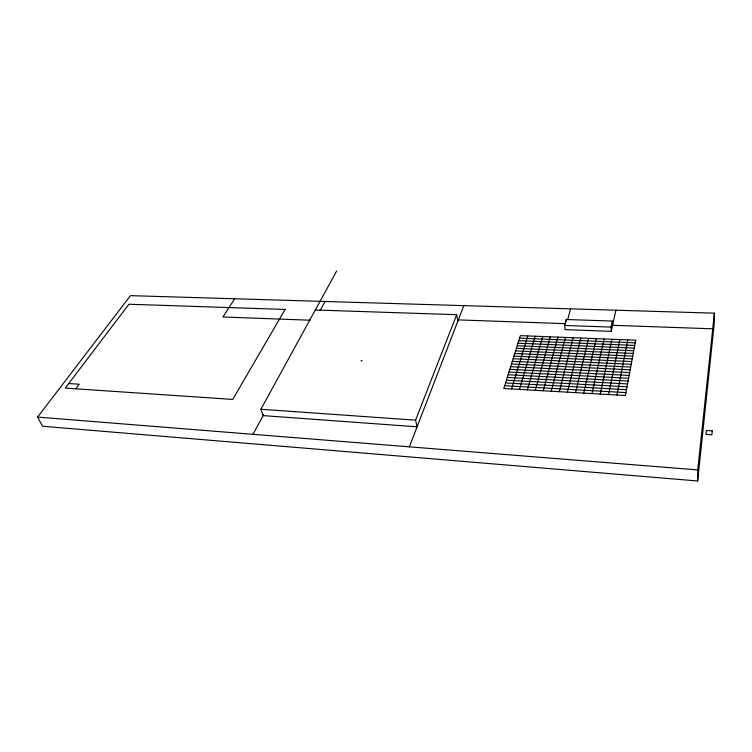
<?xml version="1.0" encoding="UTF-8"?>
<svg xmlns="http://www.w3.org/2000/svg" width="752" height="752" viewBox="0 0 752 752"><rect width="100%" height="100%" fill="white"/><g stroke="black" fill="none" stroke-linecap="round" stroke-linejoin="round"><path stroke-width="1.13" d="M697.668 480.979L697.743 469.915L714.4 313.17L130.463 295.639L37.6 417.087L42.535 426.252L697.668 480.979L714.203 323.896L714.4 313.17M616.95 395.026L627.76 339.895M608.584 394.537L619.827 339.575M600.265 394.057L611.94 339.265M712.736 328.803L612.617 325.306L612.363 321.066L566.218 319.515L564.63 325.447L565.034 329.63L611.31 331.35L615.869 310.209M611.31 331.35L611.056 327.101L612.363 321.066M591.984 393.578L604.091 338.955M583.759 393.108L596.28 338.644M575.571 392.638L588.515 338.344M567.422 392.168L580.779 338.033M559.328 391.698L573.09 337.733M551.272 391.228L565.438 337.432M567.751 319.45L570.571 308.856M543.254 390.767L557.834 337.131M535.283 390.307L550.257 336.83M527.359 389.856L542.718 336.529M519.472 389.395L535.217 336.229M511.623 388.944L527.763 335.937M409.361 446.838L463.815 305.65M336.661 271.021L260.906 409.257L263.134 415.602L417.087 426.816L415.574 420.171L456.68 314.693L315.304 309.993M252.982 434.327L263.595 414.756M320.183 310.435L325.033 301.477M234.69 298.77L222.93 316.987L310.134 320.211M75.783 388.812L79.214 384.225L68.733 383.539M458.316 319.901L565.457 323.651M564.63 325.447L611.056 327.101M519.557 338.156L635.243 342.827M518.767 340.675L634.744 345.459M517.978 343.203L634.246 348.11M517.179 345.751L633.748 350.77M516.38 348.317L633.25 353.449M515.571 350.893L632.742 356.138M514.763 353.487L632.235 358.845M513.954 356.091L631.727 361.571M513.137 358.704L631.21 364.306M512.309 361.336L630.693 367.061M511.482 363.987L630.176 369.834M510.646 366.647L629.659 372.616M509.809 369.326L629.133 375.427M508.972 372.024L628.606 378.247M508.126 374.731L628.07 381.076M507.28 377.448L627.535 383.934M506.416 380.192L626.999 386.801M505.56 382.937L626.454 389.686M504.695 385.71L625.918 392.591M260.906 409.257L415.574 420.171M37.6 417.087L697.743 469.915M456.68 314.693L457.827 321.17M566.218 319.515L566.416 321.602M712.247 430.877L711.871 434.816L705.912 434.412L706.316 430.482L712.247 430.877M635.731 340.205L625.363 395.505L503.821 388.493L520.337 335.646L635.731 340.205M361.787 360.65L361.11 360.753L361.787 360.659M285.093 309.439L232.744 399.425L65.274 388.098L128.93 304.231L285.093 309.439"/></g></svg>
